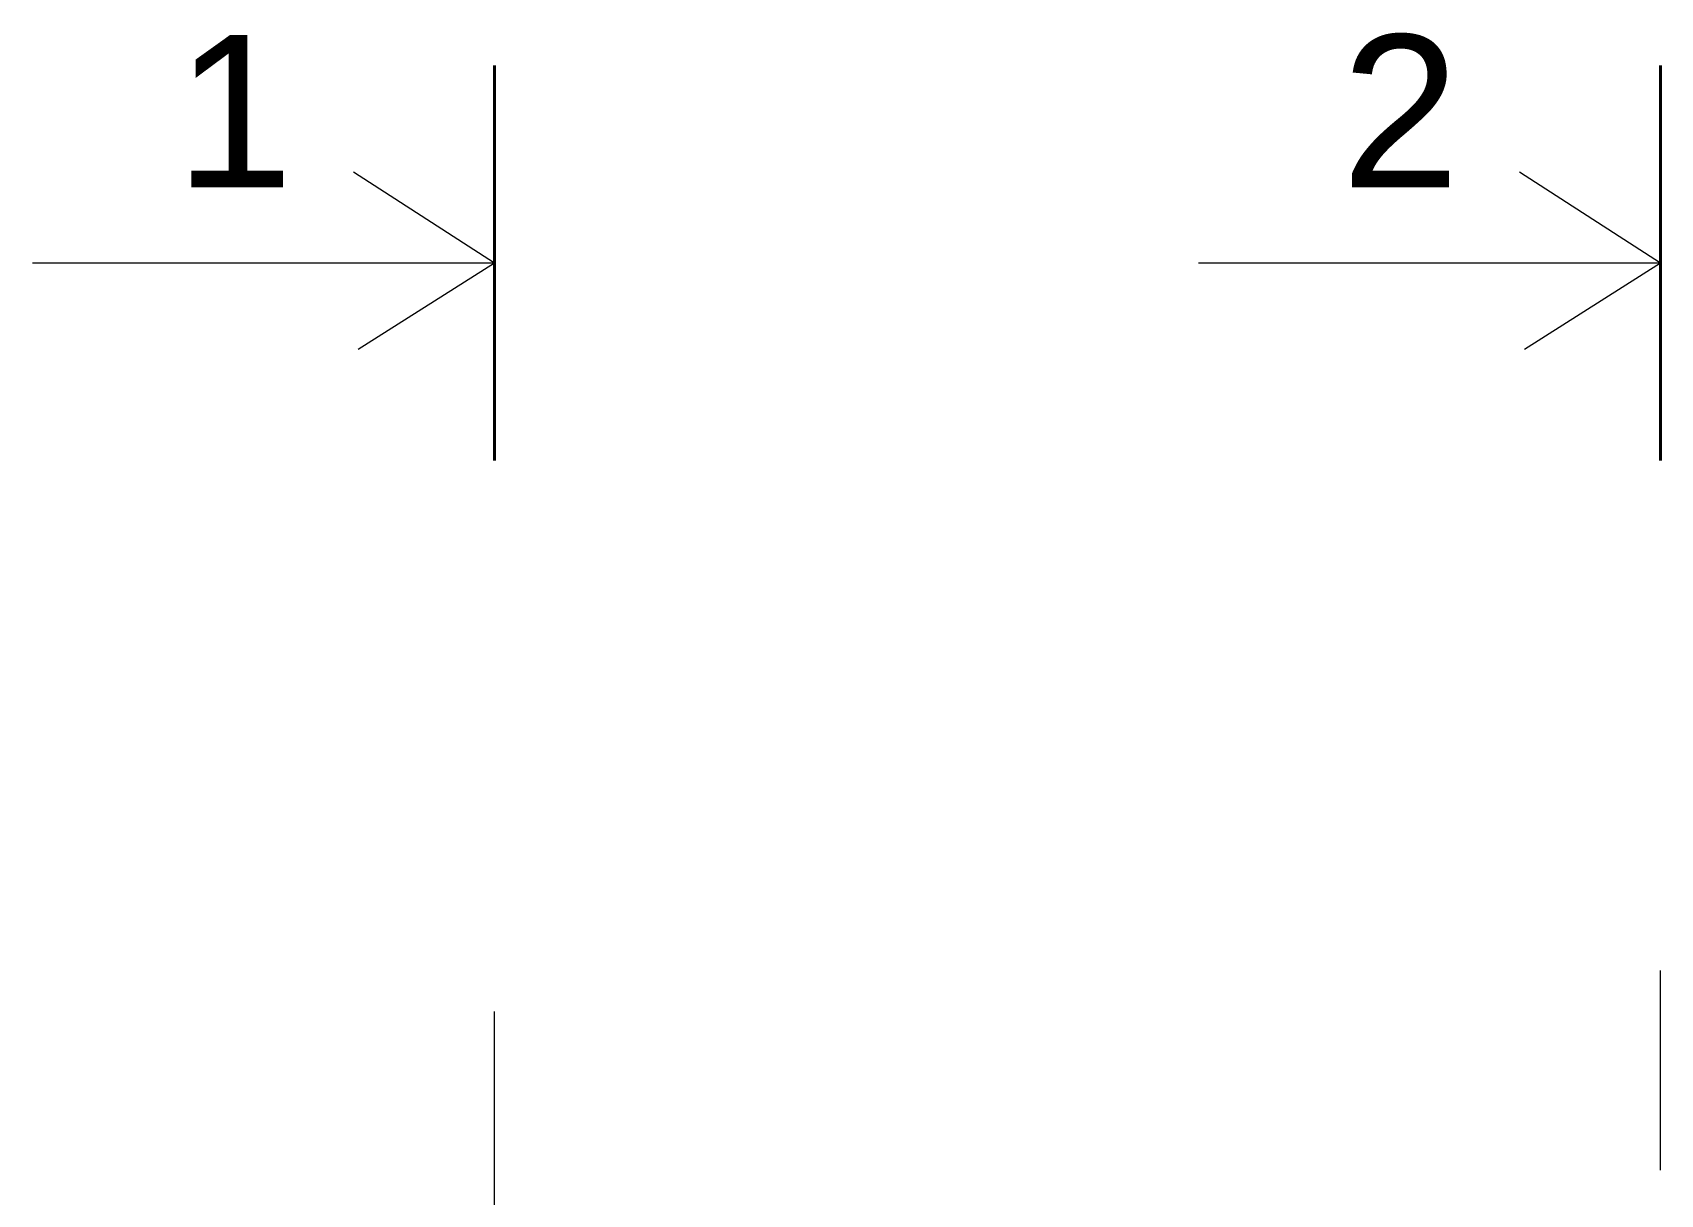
# Model space of a CAD drawing. Header units: millimetres. Extents: x 542654 to 551203, y 315718 to 321804.
# Drawn here: x 543153.7 to 543554, y 321518.4 to 321804.1 of the extents above; entities that cross this region are included whole.
import ezdxf

# ---------------------------------------------------------------- set-up
doc = ezdxf.new("R2010")
doc.units = ezdxf.units.MM
doc.linetypes.add('ACAD_ISO04W100', pattern=[30, 24, -3, 0, -3])
doc.layers.add('cad-block.com', color=250, linetype='Continuous')
doc.styles.get("Standard").update_dxf_attribs({"font": 'arial.ttf'})

msp = doc.modelspace()

# ---------------------------------------------------------------- linework, layer by layer
at = {"layer": 'cad-block.com', "color": 18, "lineweight": 40, "true_color": 0x000000}
for points in [[(543267.27, 321796.03), (543267.27, 321698.88)], [(543554, 321796.03), (543554, 321698.88)]]:
    msp.add_lwpolyline(points, dxfattribs=at)
at = {"layer": 'cad-block.com', "color": 18, "lineweight": 15, "true_color": 0x000000}
for points in [[(543267.27, 321747.45), (543232.63, 321769.77)], [(543554, 321747.45), (543519.36, 321769.77)], [(543267.27, 321747.45), (543153.72, 321747.45)], [(543267.27, 321747.45), (543233.82, 321726.19)], [(543554, 321747.45), (543440.45, 321747.45)], [(543554, 321747.45), (543520.55, 321726.19)]]:
    msp.add_lwpolyline(points, dxfattribs=at)
at = {"layer": 'cad-block.com', "color": 18, "linetype": 'ACAD_ISO04W100', "lineweight": 15, "ltscale": 5, "true_color": 0x000000}
for points in [[(543554, 321224.21), (543554, 321573.52)], [(543267.27, 320407.79), (543267.27, 321563.42)]]:
    msp.add_lwpolyline(points, dxfattribs=at)

# ---------------------------------------------------------------- texts
at = {"layer": 'cad-block.com', "color": 18, "true_color": 0x000000, "char_height": 37.5, "width": 85.8382, "attachment_point": 3}
for s, insert in [('{\\fArial|b0|i0|c0|p34;2}', (543504.63, 321803.57)), ('{\\fArial|b0|i0|c0|p34;1}', (543217.9, 321803.57))]:
    msp.add_mtext(s, dxfattribs=dict(at, insert=insert))

doc.saveas('drawing.dxf')
